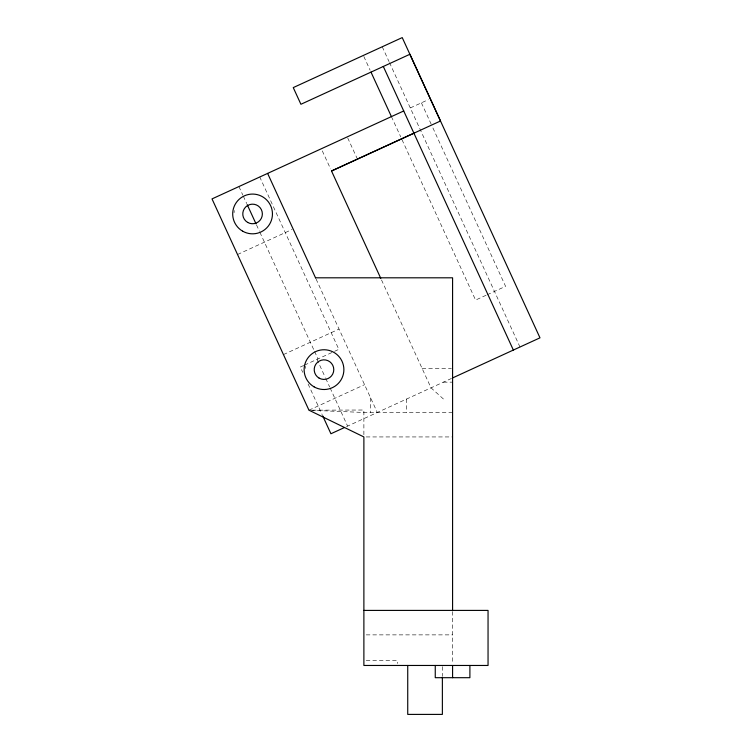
<?xml version="1.0" encoding="UTF-8"?>
<svg xmlns="http://www.w3.org/2000/svg" width="752" height="752" viewBox="0 0 752 752"><rect width="100%" height="100%" fill="white"/><g stroke="black" fill="none" stroke-linecap="round" stroke-linejoin="round"><path stroke-width="0.56" stroke-dasharray="3.76 2.82" d="M234.06 212.778L234.267 210.541M305.481 368.461L305.697 366.215M410.291 107.94L428.32 99.668M237.529 254.505L292.077 229.482M283.438 354.587L339.039 329.075M303.733 365.472L300.321 367.032L302.746 372.325M304.513 365.105L333.503 351.804M334.574 351.316L338.842 349.36L259.76 177.002M486.083 295.263L475.593 300.076L401.201 137.936M487.127 294.784L505.579 286.324L432.654 127.379M308.95 410.188L364.551 384.676M346.456 426.628L451.529 378.425M312.456 410.178L363.883 410.019L363.883 435.775M422.088 368.405L451.407 368.405M443.407 382.148L452.582 382.148M452.582 412.472L363.883 412.472L310.125 410.235M366.215 436.94L452.582 436.94M366.215 634.876L452.582 634.876M366.196 660.566L397.526 660.566L397.526 663.508M443.407 398.992L431.009 387.835L381.273 279.424M322.288 150.87L330.56 168.88M421.402 102.845L432.165 126.308M382.232 46.774L389.01 61.542M389.489 62.595L519.98 347.01M363.827 56.485L370.125 70.199M391.407 116.598L400.713 136.864M347.706 137.936L356.937 158.052M316.084 279.039L377.307 412.472M238.92 186.562L242.821 195.078M243.31 196.14L246.722 203.585M256.488 224.867L259.421 231.249M259.91 232.312L314.092 350.413M314.58 351.475L317.993 358.92M316.996 359.381L325.259 377.382M325.748 378.444L329.63 386.913M330.119 387.976L347.612 426.102M308.094 383.981L322.185 414.69M452.582 611.573L452.582 663.198M442.373 666.629L442.373 675.945M406.7 398.992L406.7 412.472M370.595 397.846L370.595 412.472"/><path stroke-width="1.13" d="M403.739 110.958L212.017 198.904L308.95 410.188L363.883 436.94L363.883 665.464L488.048 665.464L488.048 610.408L363.883 610.408M380.775 278.353L331.519 170.995L440.503 120.997L409.887 54.276L300.913 104.274L293.261 87.599L402.235 37.6L539.983 337.836L452.591 377.936M413.948 133.198L331.519 170.995M344.482 427.531L330.927 433.754L322.664 415.753M315.52 277.808L452.582 277.808L452.582 610.408M383.313 66.467L513.353 350.056M370.999 72.117L391.407 116.598M267.618 173.402L315.596 277.967M247.211 204.657L256 223.805M469.897 665.464L469.897 677.693L435.258 677.693L435.258 665.464M452.582 665.464L452.582 677.693M442.373 677.11L442.373 714.4L407.734 714.4L407.734 665.464M247.681 222.432A9.785 9.785 0 0 0 262.363 213.953A9.785 9.785 0 0 0 247.681 205.475A9.785 9.785 0 0 0 247.681 222.432M314.054 386.848A19.881 19.881 0 0 0 343.88 369.627A19.881 19.881 0 0 0 314.054 352.415A19.881 19.881 0 0 0 314.054 386.848M242.633 231.165A19.881 19.881 0 0 0 272.45 213.953A19.881 19.881 0 0 0 242.633 196.733A19.881 19.881 0 0 0 242.633 231.165M319.102 378.106A9.785 9.785 0 0 0 333.785 369.627A9.785 9.785 0 0 0 319.102 361.157A9.785 9.785 0 0 0 319.102 378.106"/></g></svg>
